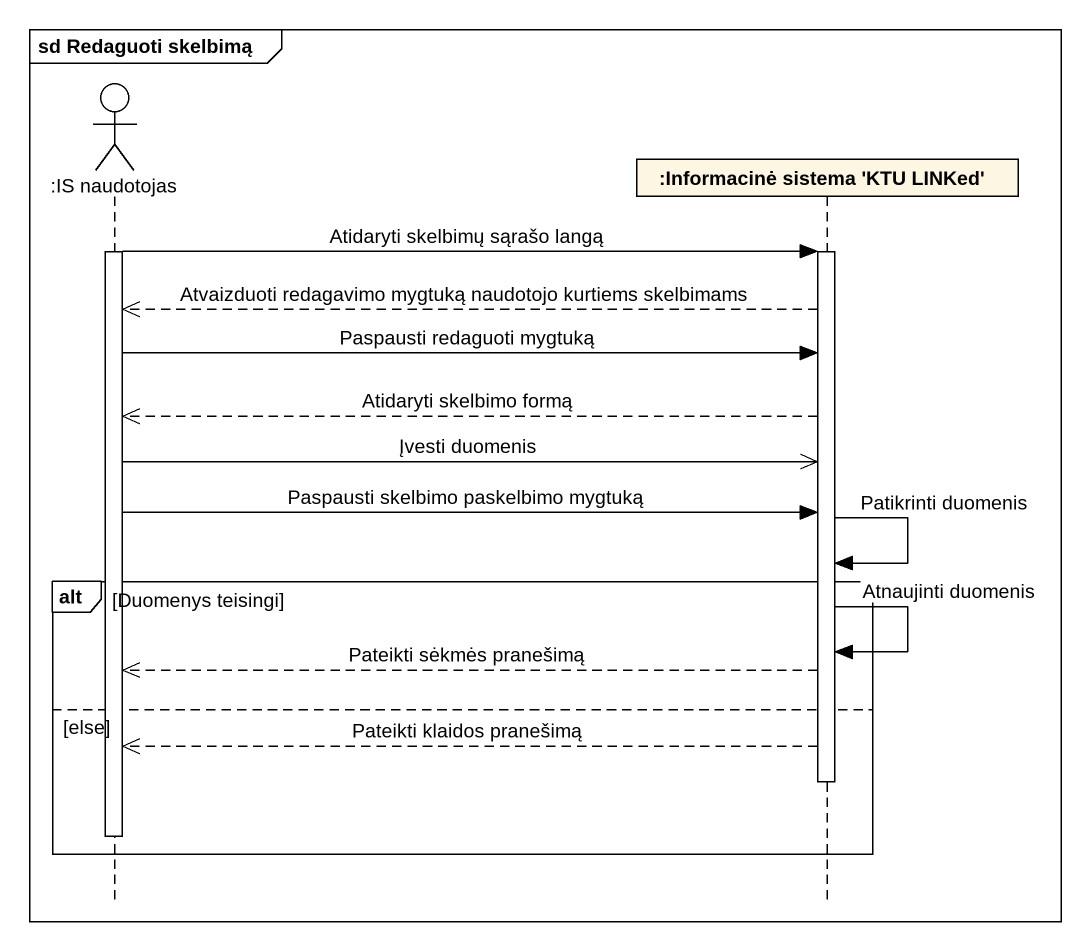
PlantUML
@startuml
mainframe sd Redaguoti skelbimą
hide footbox
actor ":IS naudotojas" as IS_naudotojas
participant ":Informacinė sistema 'KTU LINKed'" as Informacinė_sistema_KTU

activate IS_naudotojas
IS_naudotojas -> Informacinė_sistema_KTU : Atidaryti skelbimų sąrašo langą
activate Informacinė_sistema_KTU
Informacinė_sistema_KTU -->> IS_naudotojas : Atvaizduoti redagavimo mygtuką naudotojo kurtiems skelbimams
IS_naudotojas -> Informacinė_sistema_KTU : Paspausti redaguoti mygtuką
Informacinė_sistema_KTU -->> IS_naudotojas : Atidaryti skelbimo formą
IS_naudotojas ->> Informacinė_sistema_KTU : Įvesti duomenis
IS_naudotojas -> Informacinė_sistema_KTU : Paspausti skelbimo paskelbimo mygtuką
Informacinė_sistema_KTU -> Informacinė_sistema_KTU : Patikrinti duomenis
alt Duomenys teisingi
  Informacinė_sistema_KTU -> Informacinė_sistema_KTU : Atnaujinti duomenis
  Informacinė_sistema_KTU -->> IS_naudotojas : Pateikti sėkmės pranešimą
else else
  Informacinė_sistema_KTU -->> IS_naudotojas : Pateikti klaidos pranešimą
  deactivate Informacinė_sistema_KTU
  deactivate IS_naudotojas
end
@enduml
